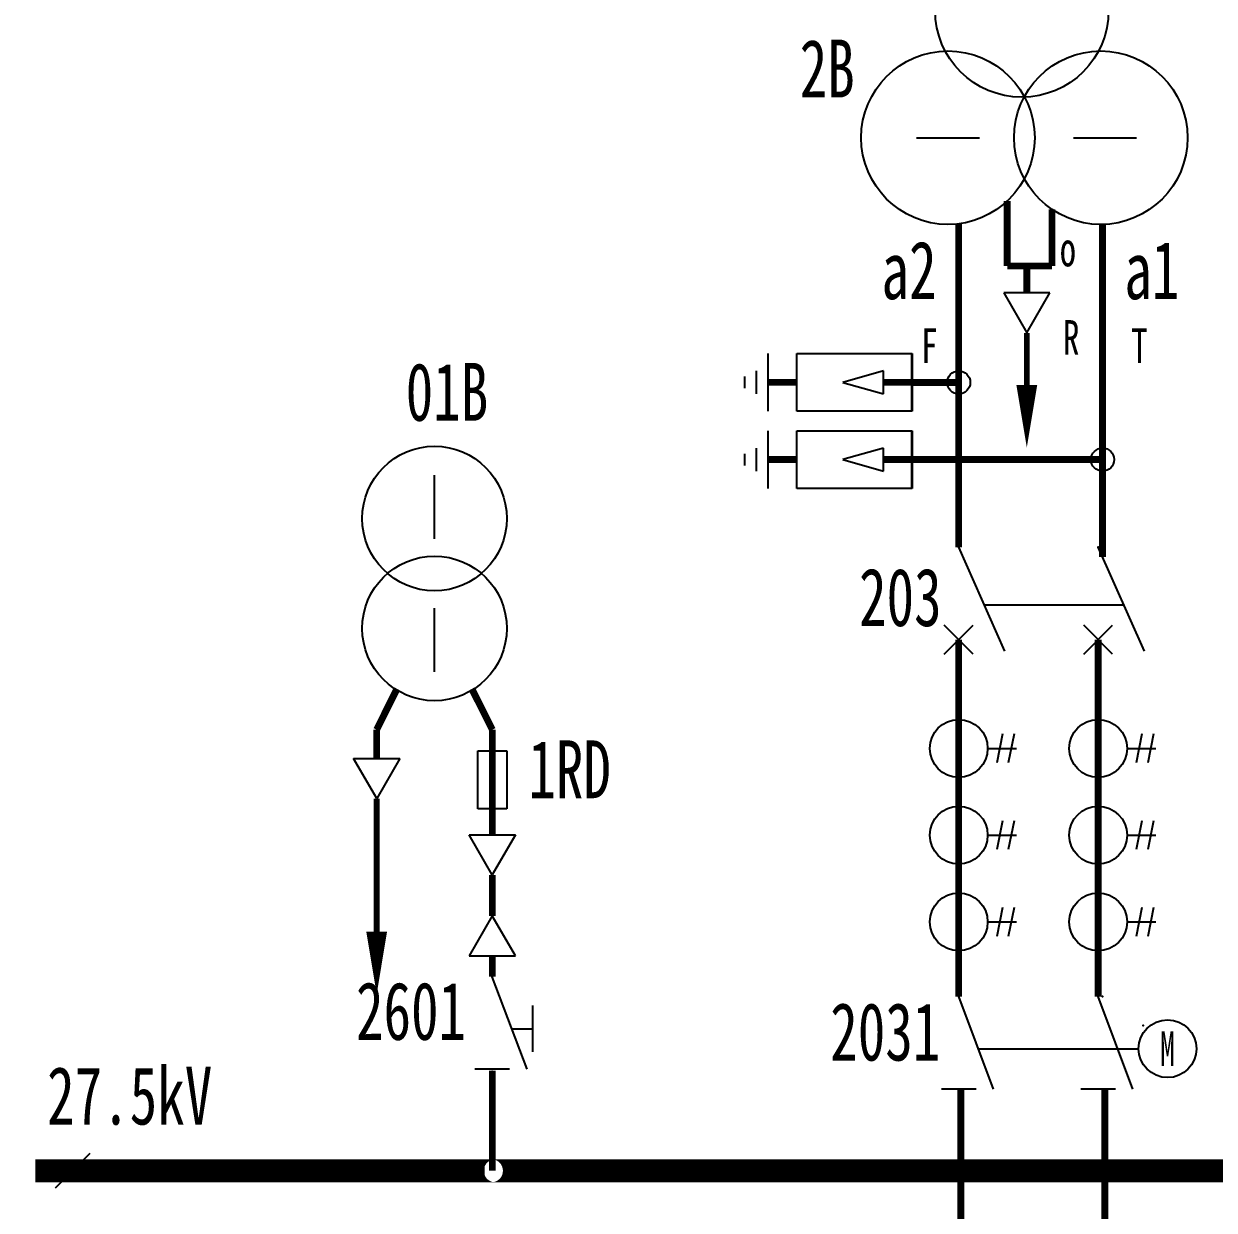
# Model space of a CAD drawing. Header units: millimetres. Extents: x 10667 to 23854, y -3427 to -2899.
# Drawn here: x 15200.1 to 15303, y -3145.1 to -3042.6 of the extents above; entities that cross this region are included whole.
import ezdxf
from ezdxf.enums import TextEntityAlignment as Align

# ---------------------------------------------------------------- set-up
doc = ezdxf.new("R2010")
doc.units = ezdxf.units.MM
doc.header["$LTSCALE"] = 10
doc.linetypes.add('DASHED', pattern=[11, 5, 0.5, 5, 0.5])
doc.linetypes.add('XX', pattern=[6, 2, -2, 2])
for name, color, linetype in [('BLOCK', 3, 'Continuous'), ('LINE', 7, 'Continuous'), ('TEXT', 2, 'Continuous'), ('设    备', 3, 'Continuous'), ('设备编号', 2, 'Continuous'), ('连 接 线', 1, 'Continuous')]:
    doc.layers.add(name, color=color, linetype=linetype)
doc.styles.add('HZ', font='SimSun.ttf', dxfattribs={"width": 0.7})

# ---------------------------------------------------------------- blocks, each defined once
blk = doc.blocks.new('$SGK1')
at = {"layer": 'BLOCK'}
for p, q in [((-3, 0), (0, -8)), ((-1.5, 0), (1.5, 0))]:
    blk.add_line(p, q, dxfattribs=at)
at = {"layer": 'TEXT', "color": 3}
for p, q in [((-3.5, -1.5), (-3.5, -5.5)), ((-1.6875, -3.5), (-3.5, -3.5))]:
    blk.add_line(p, q, dxfattribs=at)
blk = doc.blocks.new('$JT')
at = {"color": 3}
blk.add_lwpolyline([(0, 0, 1.8, 0, 0), (0, 5.41, 0, 0, 0)], format="xyseb", dxfattribs=at)
blk = doc.blocks.new('$LH')
at = {"color": 3}
for p, q in [((3.79, 1.25), (3.29, -1.25)), ((4.79, 1.25), (4.29, -1.25)), ((2.5, 0), (5, 0))]:
    blk.add_line(p, q, dxfattribs=at)
blk.add_circle((0, 0), 2.5, dxfattribs=at)

msp = doc.modelspace()

# ---------------------------------------------------------------- linework, layer by layer
at = {"color": 3}
for centre in [(15286.36, -3041.41), (15279.97, -3052.41), (15293.19, -3052.41)]:
    msp.add_circle(centre, 7.5, dxfattribs=at)
at = {"layer": 'BLOCK'}
for p, q in [((15284.9, -3096.81), (15280.9, -3087.81)), ((15296.96, -3096.81), (15292.96, -3087.81)), ((15295.18, -3092.81), (15283.12, -3092.81)), ((15282.15, -3097.06), (15279.65, -3094.56)), ((15279.65, -3097.06), (15282.15, -3094.56)), ((15291.71, -3097.06), (15294.21, -3094.56)), ((15294.21, -3097.06), (15291.71, -3094.56))]:
    msp.add_line(p, q, dxfattribs=at)
for p in [(15280.9, -3087.81), (15292.96, -3087.81)]:
    msp.add_point(p, dxfattribs=at)
at = {"layer": '设    备', "color": 3}
for p, q in [((15264.39, -3071.06), (15264.39, -3076.06)), ((15266.89, -3071.06), (15276.89, -3071.06)), ((15266.89, -3076.06), (15266.89, -3071.06)), ((15276.83, -3071.06), (15276.83, -3076.06)), ((15276.89, -3071.06), (15276.89, -3076.06)), ((15263.39, -3072.56), (15263.39, -3074.56)), ((15274.39, -3072.56), (15270.89, -3073.56)), ((15274.39, -3074.56), (15274.39, -3072.56)), ((15262.39, -3073.06), (15262.39, -3074.06)), ((15270.89, -3073.56), (15274.39, -3074.56)), ((15276.89, -3076.06), (15266.89, -3076.06)), ((15264.39, -3077.74), (15264.39, -3082.74)), ((15266.89, -3077.74), (15276.89, -3077.74)), ((15266.89, -3082.74), (15266.89, -3077.74)), ((15276.83, -3077.74), (15276.83, -3082.74)), ((15276.89, -3077.74), (15276.89, -3082.74)), ((15262.39, -3079.74), (15262.39, -3080.74)), ((15263.39, -3079.24), (15263.39, -3081.24)), ((15274.39, -3079.24), (15270.89, -3080.24)), ((15274.39, -3081.24), (15274.39, -3079.24)), ((15270.89, -3080.24), (15274.39, -3081.24)), ((15235.57, -3087.08), (15235.57, -3081.58)), ((15276.89, -3082.74), (15266.89, -3082.74)), ((15235.57, -3098.58), (15235.57, -3093.08)), ((15239.32, -3110.42), (15239.32, -3105.42)), ((15239.32, -3105.42), (15241.82, -3105.42)), ((15241.82, -3105.42), (15241.82, -3110.42)), ((15241.82, -3110.42), (15239.32, -3110.42)), ((15282.59, -3131.16), (15296.46, -3131.16))]:
    msp.add_line(p, q, dxfattribs=at)
at = {"layer": '设    备'}
for p, q in [((15283.9, -3134.66), (15280.9, -3126.66)), ((15295.96, -3134.66), (15292.96, -3126.66)), ((15282.4, -3134.66), (15279.4, -3134.66)), ((15294.46, -3134.66), (15291.46, -3134.66))]:
    msp.add_line(p, q, dxfattribs=at)
at = {"layer": '设    备', "color": 3, "const_width": 0.6}
for points in [[(15266.89, -3073.56), (15264.39, -3073.56)], [(15274.39, -3073.56), (15276.89, -3073.56)], [(15266.89, -3080.24), (15264.39, -3080.24)], [(15274.39, -3080.24), (15276.89, -3080.24)], [(15240.57, -3105.42), (15240.57, -3110.42)]]:
    msp.add_lwpolyline(points, dxfattribs=at)
at = {"layer": '设    备', "color": 3}
for centre in [(15235.57, -3085.33), (15235.57, -3094.83)]:
    msp.add_circle(centre, 6.25, dxfattribs=at)
at = {"layer": '设    备'}
msp.add_circle((15298.96, -3131.16), 2.5, dxfattribs=at)
at = {"layer": '设    备', "color": 3}
for p in [(15240.57, -3105.42), (15240.57, -3110.42)]:
    msp.add_point(p, dxfattribs=at)
at = {"layer": '设    备'}
for p in [(15240.57, -3124.94), (15280.9, -3126.66), (15293.34, -3126.66), (15240.57, -3132.94), (15280.9, -3134.66), (15293.34, -3134.66)]:
    msp.add_point(p, dxfattribs=at)
at = {"layer": '设    备', "color": 4}
msp.add_point((15296.84, -3129.17), dxfattribs=at)
at = {"layer": '连 接 线', "color": 3}
for p, q in [((15277.25, -3052.41), (15282.69, -3052.41)), ((15290.84, -3052.41), (15296.28, -3052.41)), ((15284.79, -3065.82), (15286.79, -3069.29)), ((15288.79, -3065.82), (15284.79, -3065.82)), ((15286.79, -3069.29), (15288.79, -3065.82)), ((15230.57, -3109.54), (15228.57, -3106.08)), ((15228.57, -3106.08), (15232.57, -3106.08)), ((15232.57, -3106.08), (15230.57, -3109.54)), ((15238.57, -3112.68), (15242.57, -3112.68)), ((15240.57, -3116.14), (15238.57, -3112.68)), ((15242.57, -3112.68), (15240.57, -3116.14)), ((15240.57, -3119.68), (15238.57, -3123.14)), ((15242.57, -3123.14), (15240.57, -3119.68)), ((15238.57, -3123.14), (15242.57, -3123.14)), ((15205.76, -3140.22), (15202.76, -3143.22))]:
    msp.add_line(p, q, dxfattribs=at)
at = {"layer": '连 接 线'}
for points, const_width in [([(15285.1, -3057.89), (15285.1, -3063.5)], 0.6), ([(15288.97, -3058.61), (15288.97, -3063.5)], 0.6), ([(15280.9, -3059.85), (15280.9, -3071.01)], 0.6), ([(15293.34, -3059.91), (15293.34, -3069.01)], 0.6), ([(15285.1, -3063.5), (15288.97, -3063.5)], 0.6), ([(15286.79, -3063.5), (15286.79, -3065.82)], 0.6), ([(15280.9, -3069.01), (15280.9, -3087.81)], 0.6), ([(15293.34, -3069.01), (15293.34, -3088.67)], 0.6), ([(15276.9, -3073.57), (15280.9, -3073.57)], 0.6), ([(15276.89, -3080.24), (15293.34, -3080.24)], 0.6), ([(15280.9, -3095.81), (15280.9, -3126.66)], 0.6), ([(15292.96, -3095.81), (15292.96, -3126.66)], 0.6), ([(15230.57, -3103.58), (15230.57, -3106.08)], 0.6), ([(15240.57, -3103.58), (15240.57, -3112.68)], 0.6), ([(15240.57, -3123.14), (15240.57, -3124.94)], 0.6), ([(15240.57, -3133.06), (15240.57, -3141.72)], 0.6), ([(15281.09, -3134.65), (15281.09, -3141.72)], 0.6), ([(15293.53, -3134.65), (15293.53, -3174.05)], 0.6), ([(15201.06, -3141.72), (15218.38, -3141.72)], 2), ([(15216.84, -3141.72), (15239.9, -3141.72)], 2), ([(15241.5, -3141.72), (15271.43, -3141.72)], 2), ([(15271.43, -3141.72), (15312.53, -3141.71)], 2), ([(15281.09, -3163.39), (15281.09, -3141.72)], 0.6)]:
    msp.add_lwpolyline(points, dxfattribs=dict(at, const_width=const_width))
at = {"layer": '连 接 线', "color": 6, "linetype": 'DASHED', "ltscale": 0.5, "const_width": 0.5}
for points in [[(15286.79, -3069.29), (15286.79, -3074.29)], [(15230.57, -3109.54), (15230.57, -3121.54)]]:
    msp.add_lwpolyline(points, dxfattribs=at)
at = {"layer": '连 接 线', "color": 3, "const_width": 0.6}
for points in [[(15230.57, -3103.58), (15232.28, -3100.15)], [(15240.57, -3103.58), (15238.85, -3100.15)]]:
    msp.add_lwpolyline(points, dxfattribs=at)
at = {"layer": '连 接 线', "color": 0, "linetype": 'XX', "const_width": 0.6}
msp.add_lwpolyline([(15240.57, -3116.14), (15240.57, -3119.68)], dxfattribs=at)
at = {"layer": '连 接 线', "color": 1, "const_width": 2}
msp.add_lwpolyline([(15233.74, -3141.72), (15239.57, -3141.72)], dxfattribs=at)
at = {"layer": '连 接 线', "color": 3}
for centre in [(15280.9, -3073.57), (15293.34, -3080.24)]:
    msp.add_circle(centre, 1, dxfattribs=at)
msp.add_point((15230.57, -3103.58), dxfattribs=at)
at = {"layer": '连 接 线'}
for points in [[(15231.74, -3140.72), (15232.83, -3140.72), (15231.74, -3140.73), (15232.92, -3140.73)], [(15231.74, -3140.72), (15232.74, -3140.72), (15231.74, -3140.72), (15232.83, -3140.72)], [(15231.74, -3140.72), (15232.66, -3140.72), (15231.74, -3140.72), (15232.74, -3140.72)], [(15231.74, -3140.73), (15232.57, -3140.73), (15231.74, -3140.72), (15232.66, -3140.72)], [(15231.74, -3140.75), (15232.48, -3140.75), (15231.74, -3140.73), (15232.57, -3140.73)], [(15231.74, -3140.78), (15232.4, -3140.78), (15231.74, -3140.75), (15232.48, -3140.75)], [(15231.74, -3140.81), (15232.32, -3140.81), (15231.74, -3140.78), (15232.4, -3140.78)], [(15231.74, -3140.85), (15232.24, -3140.85), (15231.74, -3140.81), (15232.32, -3140.81)], [(15231.74, -3140.9), (15232.17, -3140.9), (15231.74, -3140.85), (15232.24, -3140.85)], [(15231.74, -3140.95), (15232.1, -3140.95), (15231.74, -3140.9), (15232.17, -3140.9)], [(15231.74, -3141.01), (15232.04, -3141.01), (15231.74, -3140.95), (15232.1, -3140.95)], [(15231.74, -3141.07), (15231.98, -3141.07), (15231.74, -3141.01), (15232.04, -3141.01)], [(15231.74, -3141.14), (15231.92, -3141.14), (15231.74, -3141.07), (15231.98, -3141.07)], [(15231.74, -3141.22), (15231.88, -3141.22), (15231.74, -3141.14), (15231.92, -3141.14)], [(15231.74, -3141.29), (15231.84, -3141.29), (15231.74, -3141.22), (15231.88, -3141.22)], [(15231.74, -3141.37), (15231.8, -3141.37), (15231.74, -3141.29), (15231.84, -3141.29)], [(15231.74, -3141.46), (15231.78, -3141.46), (15231.74, -3141.37), (15231.8, -3141.37)], [(15231.74, -3141.54), (15231.76, -3141.54), (15231.74, -3141.46), (15231.78, -3141.46)], [(15231.74, -3141.63), (15231.75, -3141.63), (15231.74, -3141.54), (15231.76, -3141.54)], [(15231.74, -3141.72), (15231.74, -3141.72), (15231.74, -3141.63), (15231.75, -3141.63)], [(15232.83, -3140.72), (15233.74, -3140.72), (15232.74, -3140.72), (15233.74, -3140.72)], [(15232.92, -3140.73), (15233.74, -3140.73), (15232.83, -3140.72), (15233.74, -3140.72)], [(15233, -3140.75), (15233.74, -3140.75), (15232.92, -3140.73), (15233.74, -3140.73)], [(15233.08, -3140.78), (15233.74, -3140.78), (15233, -3140.75), (15233.74, -3140.75)], [(15233.17, -3140.81), (15233.74, -3140.81), (15233.08, -3140.78), (15233.74, -3140.78)], [(15233.24, -3140.85), (15233.74, -3140.85), (15233.17, -3140.81), (15233.74, -3140.81)], [(15233.32, -3140.9), (15233.74, -3140.9), (15233.24, -3140.85), (15233.74, -3140.85)], [(15233.39, -3140.95), (15233.74, -3140.95), (15233.32, -3140.9), (15233.74, -3140.9)], [(15233.45, -3141.01), (15233.74, -3141.01), (15233.39, -3140.95), (15233.74, -3140.95)], [(15233.51, -3141.07), (15233.74, -3141.07), (15233.45, -3141.01), (15233.74, -3141.01)], [(15233.56, -3141.14), (15233.74, -3141.14), (15233.51, -3141.07), (15233.74, -3141.07)], [(15233.61, -3141.22), (15233.74, -3141.22), (15233.56, -3141.14), (15233.74, -3141.14)], [(15233.65, -3141.29), (15233.74, -3141.29), (15233.61, -3141.22), (15233.74, -3141.22)], [(15233.68, -3141.37), (15233.74, -3141.37), (15233.65, -3141.29), (15233.74, -3141.29)], [(15233.71, -3141.46), (15233.74, -3141.46), (15233.68, -3141.37), (15233.74, -3141.37)], [(15233.73, -3141.54), (15233.74, -3141.54), (15233.71, -3141.46), (15233.74, -3141.46)], [(15233.74, -3141.63), (15233.74, -3141.63), (15233.73, -3141.54), (15233.74, -3141.54)], [(15239.49, -3140.72), (15240.58, -3140.72), (15239.49, -3140.73), (15240.66, -3140.73)], [(15239.49, -3140.72), (15240.49, -3140.72), (15239.49, -3140.72), (15240.58, -3140.72)], [(15239.49, -3140.72), (15240.4, -3140.72), (15239.49, -3140.72), (15240.49, -3140.72)], [(15239.49, -3140.73), (15240.32, -3140.73), (15239.49, -3140.72), (15240.4, -3140.72)], [(15239.49, -3140.72), (15240.58, -3140.72), (15239.49, -3140.73), (15240.66, -3140.73)], [(15239.49, -3140.72), (15240.49, -3140.72), (15239.49, -3140.72), (15240.58, -3140.72)], [(15239.49, -3140.72), (15240.4, -3140.72), (15239.49, -3140.72), (15240.49, -3140.72)], [(15239.49, -3140.73), (15240.32, -3140.73), (15239.49, -3140.72), (15240.4, -3140.72)], [(15240.4, -3140.72), (15239.49, -3140.72), (15240.32, -3140.73), (15239.49, -3140.73)], [(15240.49, -3140.72), (15239.49, -3140.72), (15240.4, -3140.72), (15239.49, -3140.72)], [(15239.49, -3140.75), (15240.23, -3140.75), (15239.49, -3140.73), (15240.32, -3140.73)], [(15239.49, -3140.75), (15240.23, -3140.75), (15239.49, -3140.73), (15240.32, -3140.73)], [(15240.32, -3140.73), (15239.49, -3140.73), (15240.23, -3140.75), (15239.49, -3140.75)], [(15239.49, -3140.78), (15240.15, -3140.78), (15239.49, -3140.75), (15240.23, -3140.75)], [(15239.49, -3140.78), (15240.15, -3140.78), (15239.49, -3140.75), (15240.23, -3140.75)], [(15240.23, -3140.75), (15239.49, -3140.75), (15240.15, -3140.78), (15239.49, -3140.78)], [(15239.49, -3140.81), (15240.07, -3140.81), (15239.49, -3140.78), (15240.15, -3140.78)], [(15239.49, -3140.81), (15240.07, -3140.81), (15239.49, -3140.78), (15240.15, -3140.78)], [(15240.15, -3140.78), (15239.49, -3140.78), (15240.07, -3140.81), (15239.49, -3140.81)], [(15239.49, -3140.85), (15239.99, -3140.85), (15239.49, -3140.81), (15240.07, -3140.81)], [(15239.49, -3140.85), (15239.99, -3140.85), (15239.49, -3140.81), (15240.07, -3140.81)], [(15240.07, -3140.81), (15239.49, -3140.81), (15239.99, -3140.85), (15239.49, -3140.85)], [(15239.49, -3140.9), (15239.92, -3140.9), (15239.49, -3140.85), (15239.99, -3140.85)], [(15239.49, -3140.9), (15239.92, -3140.9), (15239.49, -3140.85), (15239.99, -3140.85)], [(15239.99, -3140.85), (15239.49, -3140.85), (15239.92, -3140.9), (15239.49, -3140.9)], [(15239.49, -3140.95), (15239.85, -3140.95), (15239.49, -3140.9), (15239.92, -3140.9)], [(15239.49, -3140.95), (15239.85, -3140.95), (15239.49, -3140.9), (15239.92, -3140.9)], [(15239.92, -3140.9), (15239.49, -3140.9), (15239.85, -3140.95), (15239.49, -3140.95)], [(15239.49, -3141.01), (15239.78, -3141.01), (15239.49, -3140.95), (15239.85, -3140.95)], [(15239.49, -3141.01), (15239.78, -3141.01), (15239.49, -3140.95), (15239.85, -3140.95)], [(15239.85, -3140.95), (15239.49, -3140.95), (15239.78, -3141.01), (15239.49, -3141.01)], [(15239.49, -3141.07), (15239.72, -3141.07), (15239.49, -3141.01), (15239.78, -3141.01)], [(15239.49, -3141.07), (15239.72, -3141.07), (15239.49, -3141.01), (15239.78, -3141.01)], [(15239.78, -3141.01), (15239.49, -3141.01), (15239.72, -3141.07), (15239.49, -3141.07)], [(15239.49, -3141.14), (15239.67, -3141.14), (15239.49, -3141.07), (15239.72, -3141.07)], [(15239.49, -3141.14), (15239.67, -3141.14), (15239.49, -3141.07), (15239.72, -3141.07)], [(15239.72, -3141.07), (15239.49, -3141.07), (15239.67, -3141.14), (15239.49, -3141.14)], [(15239.49, -3141.22), (15239.62, -3141.22), (15239.49, -3141.14), (15239.67, -3141.14)], [(15239.49, -3141.22), (15239.62, -3141.22), (15239.49, -3141.14), (15239.67, -3141.14)], [(15239.67, -3141.14), (15239.49, -3141.14), (15239.62, -3141.22), (15239.49, -3141.22)], [(15239.49, -3141.29), (15239.58, -3141.29), (15239.49, -3141.22), (15239.62, -3141.22)], [(15239.49, -3141.29), (15239.58, -3141.29), (15239.49, -3141.22), (15239.62, -3141.22)], [(15239.62, -3141.22), (15239.49, -3141.22), (15239.58, -3141.29), (15239.49, -3141.29)], [(15239.49, -3141.37), (15239.55, -3141.37), (15239.49, -3141.29), (15239.58, -3141.29)], [(15239.49, -3141.37), (15239.55, -3141.37), (15239.49, -3141.29), (15239.58, -3141.29)], [(15239.58, -3141.29), (15239.49, -3141.29), (15239.55, -3141.37), (15239.49, -3141.37)], [(15239.49, -3141.46), (15239.52, -3141.46), (15239.49, -3141.37), (15239.55, -3141.37)], [(15239.49, -3141.46), (15239.52, -3141.46), (15239.49, -3141.37), (15239.55, -3141.37)], [(15239.55, -3141.37), (15239.49, -3141.37), (15239.52, -3141.46), (15239.49, -3141.46)], [(15239.49, -3141.54), (15239.5, -3141.54), (15239.49, -3141.46), (15239.52, -3141.46)], [(15239.49, -3141.54), (15239.5, -3141.54), (15239.49, -3141.46), (15239.52, -3141.46)], [(15239.52, -3141.46), (15239.49, -3141.46), (15239.5, -3141.54), (15239.49, -3141.54)], [(15239.49, -3141.63), (15239.49, -3141.63), (15239.49, -3141.54), (15239.5, -3141.54)], [(15239.49, -3141.63), (15239.49, -3141.63), (15239.49, -3141.54), (15239.5, -3141.54)], [(15239.49, -3141.63), (15239.49, -3141.63), (15239.49, -3141.72)], [(15239.84, -3140.72), (15240.92, -3140.72), (15239.84, -3140.73), (15241.01, -3140.73)], [(15239.84, -3140.72), (15240.84, -3140.72), (15239.84, -3140.72), (15240.92, -3140.72)], [(15239.84, -3140.72), (15240.75, -3140.72), (15239.84, -3140.72), (15240.84, -3140.72)], [(15239.84, -3140.73), (15240.66, -3140.73), (15239.84, -3140.72), (15240.75, -3140.72)], [(15239.84, -3140.75), (15240.58, -3140.75), (15239.84, -3140.73), (15240.66, -3140.73)], [(15239.84, -3140.78), (15240.49, -3140.78), (15239.84, -3140.75), (15240.58, -3140.75)], [(15239.84, -3140.81), (15240.41, -3140.81), (15239.84, -3140.78), (15240.49, -3140.78)], [(15239.84, -3140.85), (15240.34, -3140.85), (15239.84, -3140.81), (15240.41, -3140.81)], [(15239.84, -3140.9), (15240.26, -3140.9), (15239.84, -3140.85), (15240.34, -3140.85)], [(15239.84, -3140.95), (15240.19, -3140.95), (15239.84, -3140.9), (15240.26, -3140.9)], [(15239.84, -3141.01), (15240.13, -3141.01), (15239.84, -3140.95), (15240.19, -3140.95)], [(15239.84, -3141.07), (15240.07, -3141.07), (15239.84, -3141.01), (15240.13, -3141.01)], [(15239.84, -3141.14), (15240.02, -3141.14), (15239.84, -3141.07), (15240.07, -3141.07)], [(15239.84, -3141.22), (15239.97, -3141.22), (15239.84, -3141.14), (15240.02, -3141.14)], [(15239.84, -3141.29), (15239.93, -3141.29), (15239.84, -3141.22), (15239.97, -3141.22)], [(15239.84, -3141.37), (15239.9, -3141.37), (15239.84, -3141.29), (15239.93, -3141.29)], [(15239.84, -3141.46), (15239.87, -3141.46), (15239.84, -3141.37), (15239.9, -3141.37)], [(15239.84, -3141.54), (15239.85, -3141.54), (15239.84, -3141.46), (15239.87, -3141.46)], [(15239.84, -3141.63), (15239.84, -3141.63), (15239.84, -3141.54), (15239.85, -3141.54)], [(15240.58, -3140.72), (15241.49, -3140.72), (15240.49, -3140.72), (15241.49, -3140.72)], [(15240.58, -3140.72), (15241.49, -3140.72), (15240.49, -3140.72), (15241.49, -3140.72)], [(15241.49, -3140.72), (15240.58, -3140.72), (15241.49, -3140.72), (15240.49, -3140.72)], [(15240.66, -3140.73), (15241.49, -3140.73), (15240.58, -3140.72), (15241.49, -3140.72)], [(15240.66, -3140.73), (15241.49, -3140.73), (15240.58, -3140.72), (15241.49, -3140.72)], [(15241.49, -3140.73), (15240.66, -3140.73), (15241.49, -3140.72), (15240.58, -3140.72)], [(15240.75, -3140.75), (15241.49, -3140.75), (15240.66, -3140.73), (15241.49, -3140.73)], [(15240.75, -3140.75), (15241.49, -3140.75), (15240.66, -3140.73), (15241.49, -3140.73)], [(15241.49, -3140.75), (15240.75, -3140.75), (15241.49, -3140.73), (15240.66, -3140.73)], [(15240.83, -3140.78), (15241.49, -3140.78), (15240.75, -3140.75), (15241.49, -3140.75)], [(15240.83, -3140.78), (15241.49, -3140.78), (15240.75, -3140.75), (15241.49, -3140.75)], [(15241.49, -3140.78), (15240.83, -3140.78), (15241.49, -3140.75), (15240.75, -3140.75)], [(15240.91, -3140.81), (15241.49, -3140.81), (15240.83, -3140.78), (15241.49, -3140.78)], [(15240.91, -3140.81), (15241.49, -3140.81), (15240.83, -3140.78), (15241.49, -3140.78)], [(15241.49, -3140.81), (15240.91, -3140.81), (15241.49, -3140.78), (15240.83, -3140.78)], [(15240.92, -3140.72), (15241.84, -3140.72), (15240.84, -3140.72), (15241.84, -3140.72)], [(15240.99, -3140.85), (15241.49, -3140.85), (15240.91, -3140.81), (15241.49, -3140.81)], [(15240.99, -3140.85), (15241.49, -3140.85), (15240.91, -3140.81), (15241.49, -3140.81)], [(15241.49, -3140.85), (15240.99, -3140.85), (15241.49, -3140.81), (15240.91, -3140.81)], [(15241.01, -3140.73), (15241.84, -3140.73), (15240.92, -3140.72), (15241.84, -3140.72)], [(15241.06, -3140.9), (15241.49, -3140.9), (15240.99, -3140.85), (15241.49, -3140.85)], [(15241.06, -3140.9), (15241.49, -3140.9), (15240.99, -3140.85), (15241.49, -3140.85)], [(15241.49, -3140.9), (15241.06, -3140.9), (15241.49, -3140.85), (15240.99, -3140.85)], [(15241.09, -3140.75), (15241.84, -3140.75), (15241.01, -3140.73), (15241.84, -3140.73)], [(15241.13, -3140.95), (15241.49, -3140.95), (15241.06, -3140.9), (15241.49, -3140.9)], [(15241.13, -3140.95), (15241.49, -3140.95), (15241.06, -3140.9), (15241.49, -3140.9)], [(15241.49, -3140.95), (15241.13, -3140.95), (15241.49, -3140.9), (15241.06, -3140.9)], [(15241.18, -3140.78), (15241.84, -3140.78), (15241.09, -3140.75), (15241.84, -3140.75)], [(15241.2, -3141.01), (15241.49, -3141.01), (15241.13, -3140.95), (15241.49, -3140.95)], [(15241.2, -3141.01), (15241.49, -3141.01), (15241.13, -3140.95), (15241.49, -3140.95)], [(15241.49, -3141.01), (15241.2, -3141.01), (15241.49, -3140.95), (15241.13, -3140.95)], [(15241.26, -3140.81), (15241.84, -3140.81), (15241.18, -3140.78), (15241.84, -3140.78)], [(15241.25, -3141.07), (15241.49, -3141.07), (15241.2, -3141.01), (15241.49, -3141.01)], [(15241.25, -3141.07), (15241.49, -3141.07), (15241.2, -3141.01), (15241.49, -3141.01)], [(15241.49, -3141.07), (15241.25, -3141.07), (15241.49, -3141.01), (15241.2, -3141.01)], [(15241.31, -3141.14), (15241.49, -3141.14), (15241.25, -3141.07), (15241.49, -3141.07)], [(15241.31, -3141.14), (15241.49, -3141.14), (15241.25, -3141.07), (15241.49, -3141.07)], [(15241.49, -3141.14), (15241.31, -3141.14), (15241.49, -3141.07), (15241.25, -3141.07)], [(15241.34, -3140.85), (15241.84, -3140.85), (15241.26, -3140.81), (15241.84, -3140.81)], [(15241.35, -3141.22), (15241.49, -3141.22), (15241.31, -3141.14), (15241.49, -3141.14)], [(15241.35, -3141.22), (15241.49, -3141.22), (15241.31, -3141.14), (15241.49, -3141.14)], [(15241.49, -3141.22), (15241.35, -3141.22), (15241.49, -3141.14), (15241.31, -3141.14)], [(15241.41, -3140.9), (15241.84, -3140.9), (15241.34, -3140.85), (15241.84, -3140.85)], [(15241.39, -3141.29), (15241.49, -3141.29), (15241.35, -3141.22), (15241.49, -3141.22)], [(15241.39, -3141.29), (15241.49, -3141.29), (15241.35, -3141.22), (15241.49, -3141.22)], [(15241.49, -3141.29), (15241.39, -3141.29), (15241.49, -3141.22), (15241.35, -3141.22)], [(15241.43, -3141.37), (15241.49, -3141.37), (15241.39, -3141.29), (15241.49, -3141.29)], [(15241.43, -3141.37), (15241.49, -3141.37), (15241.39, -3141.29), (15241.49, -3141.29)], [(15241.49, -3141.37), (15241.43, -3141.37), (15241.49, -3141.29), (15241.39, -3141.29)], [(15241.48, -3140.95), (15241.84, -3140.95), (15241.41, -3140.9), (15241.84, -3140.9)], [(15241.45, -3141.46), (15241.49, -3141.46), (15241.43, -3141.37), (15241.49, -3141.37)], [(15241.45, -3141.46), (15241.49, -3141.46), (15241.43, -3141.37), (15241.49, -3141.37)], [(15241.49, -3141.46), (15241.45, -3141.46), (15241.49, -3141.37), (15241.43, -3141.37)], [(15241.47, -3141.54), (15241.49, -3141.54), (15241.45, -3141.46), (15241.49, -3141.46)], [(15241.47, -3141.54), (15241.49, -3141.54), (15241.45, -3141.46), (15241.49, -3141.46)], [(15241.49, -3141.54), (15241.47, -3141.54), (15241.49, -3141.46), (15241.45, -3141.46)], [(15241.48, -3141.63), (15241.49, -3141.63), (15241.47, -3141.54), (15241.49, -3141.54)], [(15241.48, -3141.63), (15241.49, -3141.63), (15241.47, -3141.54), (15241.49, -3141.54)], [(15241.49, -3141.63), (15241.48, -3141.63), (15241.49, -3141.54), (15241.47, -3141.54)], [(15241.54, -3141.01), (15241.84, -3141.01), (15241.48, -3140.95), (15241.84, -3140.95)], [(15241.49, -3141.72), (15241.49, -3141.72), (15241.48, -3141.63), (15241.49, -3141.63)], [(15241.49, -3141.72), (15241.49, -3141.72), (15241.48, -3141.63), (15241.49, -3141.63)], [(15241.49, -3141.72), (15241.49, -3141.72), (15241.49, -3141.63), (15241.48, -3141.63)], [(15241.6, -3141.07), (15241.84, -3141.07), (15241.54, -3141.01), (15241.84, -3141.01)], [(15241.65, -3141.14), (15241.84, -3141.14), (15241.6, -3141.07), (15241.84, -3141.07)], [(15241.7, -3141.22), (15241.84, -3141.22), (15241.65, -3141.14), (15241.84, -3141.14)], [(15241.74, -3141.29), (15241.84, -3141.29), (15241.7, -3141.22), (15241.84, -3141.22)], [(15241.78, -3141.37), (15241.84, -3141.37), (15241.74, -3141.29), (15241.84, -3141.29)], [(15241.8, -3141.46), (15241.84, -3141.46), (15241.78, -3141.37), (15241.84, -3141.37)], [(15241.82, -3141.54), (15241.84, -3141.54), (15241.8, -3141.46), (15241.84, -3141.46)], [(15241.83, -3141.63), (15241.84, -3141.63), (15241.82, -3141.54), (15241.84, -3141.54)], [(15241.84, -3141.72), (15241.84, -3141.72), (15241.83, -3141.63), (15241.84, -3141.63)], [(15231.74, -3141.72), (15231.74, -3141.72), (15231.74, -3141.8), (15231.75, -3141.8)], [(15231.74, -3141.8), (15231.75, -3141.8), (15231.74, -3141.89), (15231.76, -3141.89)], [(15231.74, -3141.89), (15231.76, -3141.89), (15231.74, -3141.97), (15231.78, -3141.97)], [(15231.74, -3141.97), (15231.78, -3141.97), (15231.74, -3142.06), (15231.8, -3142.06)], [(15231.74, -3142.06), (15231.8, -3142.06), (15231.74, -3142.14), (15231.84, -3142.14)], [(15231.74, -3142.14), (15231.84, -3142.14), (15231.74, -3142.22), (15231.88, -3142.22)], [(15231.74, -3142.22), (15231.88, -3142.22), (15231.74, -3142.29), (15231.92, -3142.29)], [(15231.74, -3142.29), (15231.92, -3142.29), (15231.74, -3142.36), (15231.98, -3142.36)], [(15231.74, -3142.36), (15231.98, -3142.36), (15231.74, -3142.42), (15232.04, -3142.42)], [(15231.74, -3142.42), (15232.04, -3142.42), (15231.74, -3142.48), (15232.1, -3142.48)], [(15231.74, -3142.48), (15232.1, -3142.48), (15231.74, -3142.54), (15232.17, -3142.54)], [(15231.74, -3142.54), (15232.17, -3142.54), (15231.74, -3142.58), (15232.24, -3142.58)], [(15231.74, -3142.58), (15232.24, -3142.58), (15231.74, -3142.62), (15232.32, -3142.62)], [(15231.74, -3142.62), (15232.32, -3142.62), (15231.74, -3142.66), (15232.4, -3142.66)], [(15231.74, -3142.66), (15232.4, -3142.66), (15231.74, -3142.68), (15232.48, -3142.68)], [(15231.74, -3142.68), (15232.48, -3142.68), (15231.74, -3142.7), (15232.57, -3142.7)], [(15232.92, -3142.7), (15233.74, -3142.7), (15233, -3142.68), (15233.74, -3142.68)], [(15233, -3142.68), (15233.74, -3142.68), (15233.08, -3142.66), (15233.74, -3142.66)], [(15233.08, -3142.66), (15233.74, -3142.66), (15233.17, -3142.62), (15233.74, -3142.62)], [(15233.17, -3142.62), (15233.74, -3142.62), (15233.24, -3142.58), (15233.74, -3142.58)], [(15233.24, -3142.58), (15233.74, -3142.58), (15233.32, -3142.54), (15233.74, -3142.54)], [(15233.32, -3142.54), (15233.74, -3142.54), (15233.39, -3142.48), (15233.74, -3142.48)], [(15233.39, -3142.48), (15233.74, -3142.48), (15233.45, -3142.42), (15233.74, -3142.42)], [(15233.45, -3142.42), (15233.74, -3142.42), (15233.51, -3142.36), (15233.74, -3142.36)], [(15233.51, -3142.36), (15233.74, -3142.36), (15233.56, -3142.29), (15233.74, -3142.29)], [(15233.56, -3142.29), (15233.74, -3142.29), (15233.61, -3142.22), (15233.74, -3142.22)], [(15233.61, -3142.22), (15233.74, -3142.22), (15233.65, -3142.14), (15233.74, -3142.14)], [(15233.65, -3142.14), (15233.74, -3142.14), (15233.68, -3142.06), (15233.74, -3142.06)], [(15233.68, -3142.06), (15233.74, -3142.06), (15233.71, -3141.97), (15233.74, -3141.97)], [(15233.71, -3141.97), (15233.74, -3141.97), (15233.73, -3141.89), (15233.74, -3141.89)], [(15233.74, -3141.8), (15233.74, -3141.8), (15233.74, -3141.72)], [(15239.49, -3141.8), (15239.49, -3141.8), (15239.49, -3141.89), (15239.5, -3141.89)], [(15239.49, -3141.8), (15239.49, -3141.8), (15239.49, -3141.89), (15239.5, -3141.89)], [(15239.49, -3141.8), (15239.49, -3141.8), (15239.5, -3141.89), (15239.49, -3141.89)], [(15239.49, -3141.89), (15239.5, -3141.89), (15239.49, -3141.97), (15239.52, -3141.97)], [(15239.49, -3141.89), (15239.5, -3141.89), (15239.49, -3141.97), (15239.52, -3141.97)], [(15239.5, -3141.89), (15239.49, -3141.89), (15239.52, -3141.97), (15239.49, -3141.97)], [(15239.49, -3141.97), (15239.52, -3141.97), (15239.49, -3142.06), (15239.55, -3142.06)], [(15239.49, -3141.97), (15239.52, -3141.97), (15239.49, -3142.06), (15239.55, -3142.06)], [(15239.52, -3141.97), (15239.49, -3141.97), (15239.55, -3142.06), (15239.49, -3142.06)], [(15239.49, -3142.06), (15239.55, -3142.06), (15239.49, -3142.14), (15239.58, -3142.14)], [(15239.49, -3142.06), (15239.55, -3142.06), (15239.49, -3142.14), (15239.58, -3142.14)], [(15239.55, -3142.06), (15239.49, -3142.06), (15239.58, -3142.14), (15239.49, -3142.14)], [(15239.49, -3142.14), (15239.58, -3142.14), (15239.49, -3142.22), (15239.62, -3142.22)], [(15239.49, -3142.14), (15239.58, -3142.14), (15239.49, -3142.22), (15239.62, -3142.22)], [(15239.58, -3142.14), (15239.49, -3142.14), (15239.62, -3142.22), (15239.49, -3142.22)], [(15239.49, -3142.22), (15239.62, -3142.22), (15239.49, -3142.29), (15239.67, -3142.29)], [(15239.49, -3142.22), (15239.62, -3142.22), (15239.49, -3142.29), (15239.67, -3142.29)], [(15239.62, -3142.22), (15239.49, -3142.22), (15239.67, -3142.29), (15239.49, -3142.29)], [(15239.49, -3142.29), (15239.67, -3142.29), (15239.49, -3142.36), (15239.72, -3142.36)], [(15239.49, -3142.29), (15239.67, -3142.29), (15239.49, -3142.36), (15239.72, -3142.36)], [(15239.67, -3142.29), (15239.49, -3142.29), (15239.72, -3142.36), (15239.49, -3142.36)], [(15239.49, -3142.36), (15239.72, -3142.36), (15239.49, -3142.42), (15239.78, -3142.42)], [(15239.49, -3142.36), (15239.72, -3142.36), (15239.49, -3142.42), (15239.78, -3142.42)], [(15239.72, -3142.36), (15239.49, -3142.36), (15239.78, -3142.42), (15239.49, -3142.42)], [(15239.49, -3142.42), (15239.78, -3142.42), (15239.49, -3142.48), (15239.85, -3142.48)], [(15239.49, -3142.42), (15239.78, -3142.42), (15239.49, -3142.48), (15239.85, -3142.48)], [(15239.78, -3142.42), (15239.49, -3142.42), (15239.85, -3142.48), (15239.49, -3142.48)], [(15239.49, -3142.48), (15239.85, -3142.48), (15239.49, -3142.54), (15239.92, -3142.54)], [(15239.49, -3142.48), (15239.85, -3142.48), (15239.49, -3142.54), (15239.92, -3142.54)], [(15239.85, -3142.48), (15239.49, -3142.48), (15239.92, -3142.53), (15239.49, -3142.53)], [(15239.92, -3142.53), (15239.49, -3142.53), (15239.99, -3142.58), (15239.49, -3142.58)], [(15239.49, -3142.54), (15239.92, -3142.54), (15239.49, -3142.58), (15239.99, -3142.58)], [(15239.49, -3142.54), (15239.92, -3142.54), (15239.49, -3142.58), (15239.99, -3142.58)], [(15239.49, -3142.58), (15239.99, -3142.58), (15239.49, -3142.62), (15240.07, -3142.62)], [(15239.49, -3142.58), (15239.99, -3142.58), (15239.49, -3142.62), (15240.07, -3142.62)], [(15239.99, -3142.58), (15239.49, -3142.58), (15240.07, -3142.62), (15239.49, -3142.62)], [(15239.49, -3142.62), (15240.07, -3142.62), (15239.49, -3142.66), (15240.15, -3142.66)], [(15239.49, -3142.62), (15240.07, -3142.62), (15239.49, -3142.66), (15240.15, -3142.66)], [(15240.07, -3142.62), (15239.49, -3142.62), (15240.15, -3142.65), (15239.49, -3142.65)], [(15240.15, -3142.65), (15239.49, -3142.65), (15240.23, -3142.68), (15239.49, -3142.68)], [(15239.49, -3142.66), (15240.15, -3142.66), (15239.49, -3142.68), (15240.23, -3142.68)], [(15239.49, -3142.66), (15240.15, -3142.66), (15239.49, -3142.68), (15240.23, -3142.68)], [(15239.49, -3142.68), (15240.23, -3142.68), (15239.49, -3142.7), (15240.32, -3142.7)], [(15239.49, -3142.68), (15240.23, -3142.68), (15239.49, -3142.7), (15240.32, -3142.7)], [(15240.23, -3142.68), (15239.49, -3142.68), (15240.32, -3142.7), (15239.49, -3142.7)], [(15239.84, -3141.8), (15239.84, -3141.8), (15239.84, -3141.89), (15239.85, -3141.89)], [(15239.84, -3141.89), (15239.85, -3141.89), (15239.84, -3141.97), (15239.87, -3141.97)], [(15239.84, -3141.97), (15239.87, -3141.97), (15239.84, -3142.06), (15239.9, -3142.06)], [(15239.84, -3142.06), (15239.9, -3142.06), (15239.84, -3142.14), (15239.93, -3142.14)], [(15239.84, -3142.14), (15239.93, -3142.14), (15239.84, -3142.22), (15239.97, -3142.22)], [(15239.84, -3142.22), (15239.97, -3142.22), (15239.84, -3142.29), (15240.02, -3142.29)], [(15239.84, -3142.29), (15240.02, -3142.29), (15239.84, -3142.36), (15240.07, -3142.36)], [(15239.84, -3142.36), (15240.07, -3142.36), (15239.84, -3142.42), (15240.13, -3142.42)], [(15239.84, -3142.42), (15240.13, -3142.42), (15239.84, -3142.48), (15240.19, -3142.48)], [(15239.84, -3142.48), (15240.19, -3142.48), (15239.84, -3142.53), (15240.26, -3142.53)], [(15239.84, -3142.53), (15240.26, -3142.53), (15239.84, -3142.58), (15240.34, -3142.58)], [(15239.84, -3142.58), (15240.34, -3142.58), (15239.84, -3142.62), (15240.41, -3142.62)], [(15239.84, -3142.62), (15240.41, -3142.62), (15239.84, -3142.65), (15240.49, -3142.65)], [(15239.84, -3142.65), (15240.49, -3142.65), (15239.84, -3142.68), (15240.58, -3142.68)], [(15239.84, -3142.68), (15240.58, -3142.68), (15239.84, -3142.7), (15240.66, -3142.7)], [(15240.66, -3142.7), (15241.49, -3142.7), (15240.75, -3142.68), (15241.49, -3142.68)], [(15240.66, -3142.7), (15241.49, -3142.7), (15240.75, -3142.68), (15241.49, -3142.68)], [(15241.49, -3142.68), (15240.75, -3142.68), (15241.49, -3142.7), (15240.66, -3142.7)], [(15241.49, -3142.65), (15240.83, -3142.65), (15241.49, -3142.68), (15240.75, -3142.68)], [(15240.75, -3142.68), (15241.49, -3142.68), (15240.83, -3142.66), (15241.49, -3142.66)], [(15240.75, -3142.68), (15241.49, -3142.68), (15240.83, -3142.66), (15241.49, -3142.66)], [(15240.83, -3142.66), (15241.49, -3142.66), (15240.91, -3142.62), (15241.49, -3142.62)], [(15240.83, -3142.66), (15241.49, -3142.66), (15240.91, -3142.62), (15241.49, -3142.62)], [(15241.49, -3142.62), (15240.91, -3142.62), (15241.49, -3142.65), (15240.83, -3142.65)], [(15240.91, -3142.62), (15241.49, -3142.62), (15240.99, -3142.58), (15241.49, -3142.58)], [(15240.91, -3142.62), (15241.49, -3142.62), (15240.99, -3142.58), (15241.49, -3142.58)], [(15241.49, -3142.58), (15240.99, -3142.58), (15241.49, -3142.62), (15240.91, -3142.62)], [(15241.49, -3142.53), (15241.06, -3142.53), (15241.49, -3142.58), (15240.99, -3142.58)], [(15240.99, -3142.58), (15241.49, -3142.58), (15241.06, -3142.54), (15241.49, -3142.54)], [(15240.99, -3142.58), (15241.49, -3142.58), (15241.06, -3142.54), (15241.49, -3142.54)], [(15241.01, -3142.7), (15241.84, -3142.7), (15241.09, -3142.68), (15241.84, -3142.68)], [(15241.06, -3142.54), (15241.49, -3142.54), (15241.13, -3142.48), (15241.49, -3142.48)], [(15241.06, -3142.54), (15241.49, -3142.54), (15241.13, -3142.48), (15241.49, -3142.48)], [(15241.49, -3142.48), (15241.13, -3142.48), (15241.49, -3142.53), (15241.06, -3142.53)], [(15241.09, -3142.68), (15241.84, -3142.68), (15241.18, -3142.65), (15241.84, -3142.65)], [(15241.13, -3142.48), (15241.49, -3142.48), (15241.2, -3142.42), (15241.49, -3142.42)], [(15241.13, -3142.48), (15241.49, -3142.48), (15241.2, -3142.42), (15241.49, -3142.42)], [(15241.49, -3142.42), (15241.2, -3142.42), (15241.49, -3142.48), (15241.13, -3142.48)], [(15241.18, -3142.65), (15241.84, -3142.65), (15241.26, -3142.62), (15241.84, -3142.62)], [(15241.2, -3142.42), (15241.49, -3142.42), (15241.25, -3142.36), (15241.49, -3142.36)], [(15241.2, -3142.42), (15241.49, -3142.42), (15241.25, -3142.36), (15241.49, -3142.36)], [(15241.49, -3142.36), (15241.25, -3142.36), (15241.49, -3142.42), (15241.2, -3142.42)], [(15241.25, -3142.36), (15241.49, -3142.36), (15241.31, -3142.29), (15241.49, -3142.29)], [(15241.25, -3142.36), (15241.49, -3142.36), (15241.31, -3142.29), (15241.49, -3142.29)], [(15241.49, -3142.29), (15241.31, -3142.29), (15241.49, -3142.36), (15241.25, -3142.36)], [(15241.26, -3142.62), (15241.84, -3142.62), (15241.34, -3142.58), (15241.84, -3142.58)], [(15241.31, -3142.29), (15241.49, -3142.29), (15241.35, -3142.22), (15241.49, -3142.22)], [(15241.31, -3142.29), (15241.49, -3142.29), (15241.35, -3142.22), (15241.49, -3142.22)], [(15241.49, -3142.22), (15241.35, -3142.22), (15241.49, -3142.29), (15241.31, -3142.29)], [(15241.34, -3142.58), (15241.84, -3142.58), (15241.41, -3142.53), (15241.84, -3142.53)], [(15241.35, -3142.22), (15241.49, -3142.22), (15241.39, -3142.14), (15241.49, -3142.14)], [(15241.35, -3142.22), (15241.49, -3142.22), (15241.39, -3142.14), (15241.49, -3142.14)], [(15241.49, -3142.14), (15241.39, -3142.14), (15241.49, -3142.22), (15241.35, -3142.22)], [(15241.39, -3142.14), (15241.49, -3142.14), (15241.43, -3142.06), (15241.49, -3142.06)], [(15241.39, -3142.14), (15241.49, -3142.14), (15241.43, -3142.06), (15241.49, -3142.06)], [(15241.49, -3142.06), (15241.43, -3142.06), (15241.49, -3142.14), (15241.39, -3142.14)], [(15241.41, -3142.53), (15241.84, -3142.53), (15241.48, -3142.48), (15241.84, -3142.48)], [(15241.43, -3142.06), (15241.49, -3142.06), (15241.45, -3141.97), (15241.49, -3141.97)], [(15241.43, -3142.06), (15241.49, -3142.06), (15241.45, -3141.97), (15241.49, -3141.97)], [(15241.49, -3141.97), (15241.45, -3141.97), (15241.49, -3142.06), (15241.43, -3142.06)], [(15241.45, -3141.97), (15241.49, -3141.97), (15241.47, -3141.89), (15241.49, -3141.89)], [(15241.45, -3141.97), (15241.49, -3141.97), (15241.47, -3141.89), (15241.49, -3141.89)], [(15241.49, -3141.89), (15241.47, -3141.89), (15241.49, -3141.97), (15241.45, -3141.97)], [(15241.47, -3141.89), (15241.49, -3141.89), (15241.48, -3141.8), (15241.49, -3141.8)], [(15241.47, -3141.89), (15241.49, -3141.89), (15241.48, -3141.8), (15241.49, -3141.8)], [(15241.49, -3141.8), (15241.48, -3141.8), (15241.49, -3141.89), (15241.47, -3141.89)], [(15241.48, -3141.8), (15241.49, -3141.8), (15241.49, -3141.72)], [(15241.48, -3141.8), (15241.49, -3141.8), (15241.49, -3141.72)], [(15241.49, -3141.72), (15241.49, -3141.72), (15241.49, -3141.8), (15241.48, -3141.8)], [(15241.48, -3142.48), (15241.84, -3142.48), (15241.54, -3142.42), (15241.84, -3142.42)], [(15241.54, -3142.42), (15241.84, -3142.42), (15241.6, -3142.36), (15241.84, -3142.36)], [(15241.6, -3142.36), (15241.84, -3142.36), (15241.65, -3142.29), (15241.84, -3142.29)], [(15241.65, -3142.29), (15241.84, -3142.29), (15241.7, -3142.22), (15241.84, -3142.22)], [(15241.7, -3142.22), (15241.84, -3142.22), (15241.74, -3142.14), (15241.84, -3142.14)], [(15241.74, -3142.14), (15241.84, -3142.14), (15241.78, -3142.06), (15241.84, -3142.06)], [(15241.78, -3142.06), (15241.84, -3142.06), (15241.8, -3141.97), (15241.84, -3141.97)], [(15241.8, -3141.97), (15241.84, -3141.97), (15241.82, -3141.89), (15241.84, -3141.89)], [(15241.82, -3141.89), (15241.84, -3141.89), (15241.83, -3141.8), (15241.84, -3141.8)], [(15241.83, -3141.8), (15241.84, -3141.8), (15241.84, -3141.72)], [(15231.74, -3142.7), (15232.57, -3142.7), (15231.74, -3142.71), (15232.66, -3142.71)], [(15231.74, -3142.71), (15232.66, -3142.71), (15231.74, -3142.72), (15232.74, -3142.72)], [(15232.74, -3142.72), (15233.74, -3142.72), (15232.83, -3142.71), (15233.74, -3142.71)], [(15232.83, -3142.71), (15233.74, -3142.71), (15232.92, -3142.7), (15233.74, -3142.7)], [(15239.49, -3142.7), (15240.32, -3142.7), (15239.49, -3142.71), (15240.4, -3142.71)], [(15239.49, -3142.7), (15240.32, -3142.7), (15239.49, -3142.71), (15240.4, -3142.71)], [(15240.32, -3142.7), (15239.49, -3142.7), (15240.4, -3142.71), (15239.49, -3142.71)], [(15239.49, -3142.71), (15240.4, -3142.71), (15239.49, -3142.72), (15240.49, -3142.72)], [(15239.49, -3142.71), (15240.4, -3142.71), (15239.49, -3142.72), (15240.49, -3142.72)], [(15240.4, -3142.71), (15239.49, -3142.71), (15240.49, -3142.72), (15239.49, -3142.72)], [(15239.84, -3142.7), (15240.66, -3142.7), (15239.84, -3142.71), (15240.75, -3142.71)], [(15239.84, -3142.71), (15240.75, -3142.71), (15239.84, -3142.72), (15240.84, -3142.72)], [(15241.49, -3142.71), (15240.4, -3142.71), (15241.49, -3142.7), (15240.32, -3142.7)], [(15241.49, -3142.72), (15240.49, -3142.72), (15241.49, -3142.71), (15240.4, -3142.71)], [(15240.49, -3142.72), (15241.49, -3142.72), (15240.58, -3142.71), (15241.49, -3142.71)], [(15240.49, -3142.72), (15241.49, -3142.72), (15240.58, -3142.71), (15241.49, -3142.71)], [(15241.49, -3142.71), (15240.58, -3142.71), (15241.49, -3142.72), (15240.49, -3142.72)], [(15240.58, -3142.71), (15241.49, -3142.71), (15240.66, -3142.7), (15241.49, -3142.7)], [(15240.58, -3142.71), (15241.49, -3142.71), (15240.66, -3142.7), (15241.49, -3142.7)], [(15241.49, -3142.7), (15240.66, -3142.7), (15241.49, -3142.71), (15240.58, -3142.71)], [(15240.84, -3142.72), (15241.84, -3142.72), (15240.92, -3142.71), (15241.84, -3142.71)], [(15240.92, -3142.71), (15241.84, -3142.71), (15241.01, -3142.7), (15241.84, -3142.7)]]:
    msp.add_solid(points, dxfattribs=at)

# ---------------------------------------------------------------- block references
at = {"layer": 'LINE', "rotation": 180}
msp.add_blockref('$SGK1', (15240.57, -3132.94), dxfattribs=at)
at = {"layer": '设    备'}
for p in [(15280.9, -3105.2), (15292.96, -3105.2), (15280.9, -3112.7), (15292.96, -3112.7), (15280.9, -3120.2), (15292.96, -3120.2)]:
    msp.add_blockref('$LH', p, dxfattribs=at)
at = {"layer": '连 接 线', "color": 3, "rotation": 180}
for p in [(15286.79, -3073.79), (15230.57, -3121.04)]:
    msp.add_blockref('$JT', p, dxfattribs=at)

# ---------------------------------------------------------------- texts
at = {"layer": '设    备', "style": 'HZ', "width": 0.62}
msp.add_text('M', height=3, dxfattribs=at).set_placement((15298.96, -3131.16), align=Align.MIDDLE)
at = {"layer": '设备编号', "color": 6, "style": 'HZ', "width": 0.7}
for s, height, p in [('2B', 5, (15267.15, -3048.93)), ('o', 3, (15289.63, -3063.53)), ('a2', 5, (15274.22, -3066.36)), ('a1', 5, (15295.22, -3066.36)), ('R', 3, (15289.91, -3071.18)), ('F', 3, (15277.65, -3071.88)), ('T', 3, (15295.81, -3071.88)), ('01B', 5, (15233.08, -3076.88)), ('203', 5, (15272.28, -3094.63)), ('1RD', 5, (15243.68, -3109.51)), ('2601', 5, (15228.78, -3130.4)), ('2031', 5, (15269.79, -3132.19)), ('27.5kV', 5, (15202.07, -3137.72))]:
    msp.add_text(s, height=height, dxfattribs=at).set_placement(p)

doc.saveas('drawing.dxf')
